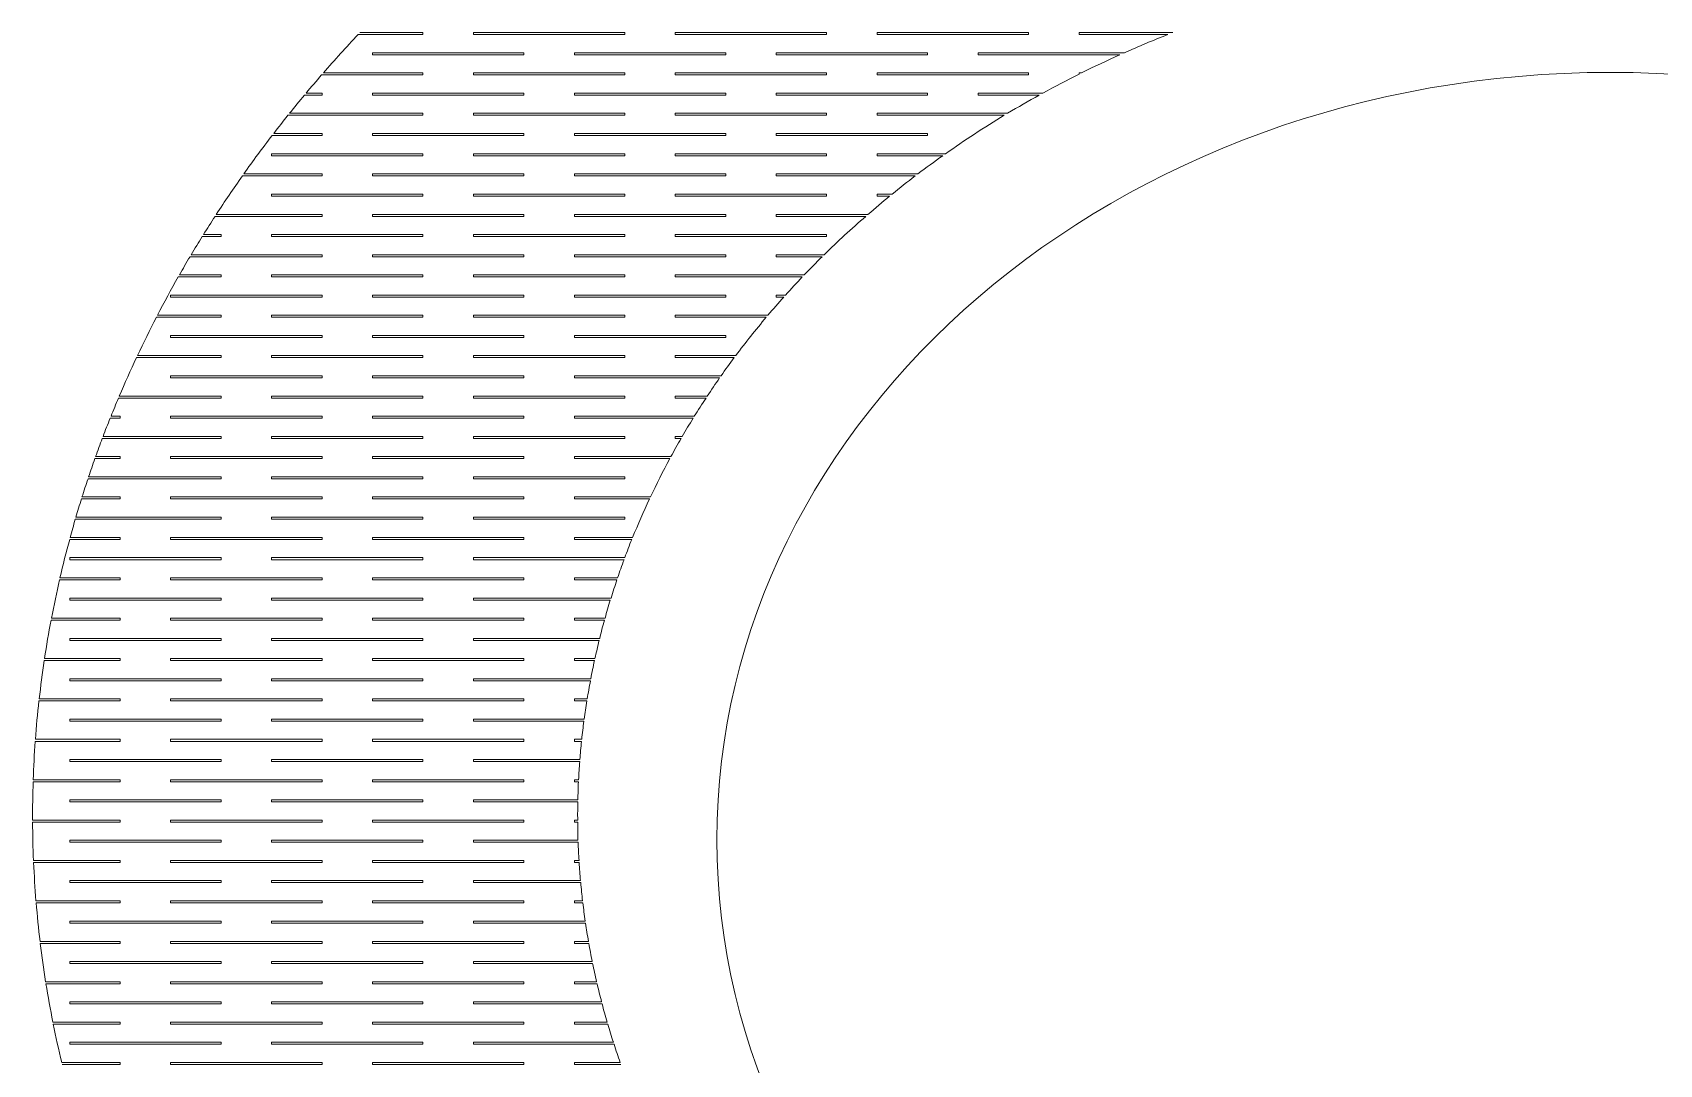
# Model space of a CAD drawing. Header units: millimetres. Extents: x 4 to 421, y -237 to -7.
# Drawn here: x 4.3 to 118, y -164.2 to -92.1 of the extents above; entities that cross this region are included whole.
import ezdxf

# ---------------------------------------------------------------- set-up
doc = ezdxf.new("R2010")
doc.units = ezdxf.units.MM
doc.header["$MEASUREMENT"] = 0
doc.layers.add('Layer 1', color=7, linetype='Continuous', lineweight=0)

msp = doc.modelspace()

# ---------------------------------------------------------------- linework, layer by layer
at = {"layer": 'Layer 1', "color": 5, "lineweight": 0, "true_color": 0x0000ff}
for p, q in [((27.06, -92.27), (31.59, -92.27)), ((31.59, -92.13), (27.19, -92.13)), ((31.59, -92.13), (31.59, -92.27)), ((35.12, -92.27), (35.12, -92.13)), ((45.7, -92.13), (35.12, -92.13)), ((35.12, -92.27), (45.7, -92.27)), ((45.7, -92.13), (45.7, -92.27)), ((49.23, -92.27), (49.23, -92.13)), ((59.81, -92.13), (49.23, -92.13)), ((49.23, -92.27), (59.81, -92.27)), ((59.81, -92.13), (59.81, -92.27)), ((63.34, -92.27), (63.34, -92.13)), ((73.93, -92.13), (63.34, -92.13)), ((63.34, -92.27), (73.93, -92.27)), ((73.93, -92.13), (73.93, -92.27)), ((77.45, -92.27), (77.45, -92.13)), ((84.01, -92.13), (77.45, -92.13)), ((77.45, -92.27), (83.65, -92.27)), ((28.06, -93.68), (28.06, -93.54)), ((38.65, -93.54), (28.06, -93.54)), ((28.06, -93.68), (38.65, -93.68)), ((38.65, -93.54), (38.65, -93.68)), ((42.18, -93.68), (42.18, -93.54)), ((52.76, -93.54), (42.18, -93.54)), ((42.18, -93.68), (52.76, -93.68)), ((52.76, -93.54), (52.76, -93.68)), ((56.29, -93.68), (56.29, -93.54)), ((66.87, -93.54), (56.29, -93.54)), ((56.29, -93.68), (66.87, -93.68)), ((66.87, -93.54), (66.87, -93.68)), ((70.4, -93.68), (70.4, -93.54)), ((80.62, -93.54), (70.4, -93.54)), ((70.4, -93.68), (80.31, -93.68)), ((24.51, -95.09), (31.59, -95.09)), ((31.59, -94.95), (24.63, -94.95)), ((31.59, -94.95), (31.59, -95.09)), ((35.12, -95.09), (35.12, -94.95)), ((45.7, -94.95), (35.12, -94.95)), ((35.12, -95.09), (45.7, -95.09)), ((45.7, -94.95), (45.7, -95.09)), ((49.23, -95.09), (49.23, -94.95)), ((59.81, -94.95), (49.23, -94.95)), ((49.23, -95.09), (59.81, -95.09)), ((59.81, -94.95), (59.81, -95.09)), ((63.34, -95.09), (63.34, -94.95)), ((73.93, -94.95), (63.34, -94.95)), ((63.34, -95.09), (73.93, -95.09)), ((73.93, -94.95), (73.93, -95.09)), ((77.62, -94.95), (77.45, -94.95)), ((77.45, -95.03), (77.45, -94.95)), ((23.31, -96.5), (24.54, -96.5)), ((24.54, -96.36), (23.42, -96.36)), ((24.54, -96.36), (24.54, -96.5)), ((28.06, -96.5), (28.06, -96.36)), ((38.65, -96.36), (28.06, -96.36)), ((28.06, -96.5), (38.65, -96.5)), ((38.65, -96.36), (38.65, -96.5)), ((42.18, -96.5), (42.18, -96.36)), ((52.76, -96.36), (42.18, -96.36)), ((42.18, -96.5), (52.76, -96.5)), ((52.76, -96.36), (52.76, -96.5)), ((56.29, -96.5), (56.29, -96.36)), ((66.87, -96.36), (56.29, -96.36)), ((56.29, -96.5), (66.87, -96.5)), ((66.87, -96.36), (66.87, -96.5)), ((70.4, -96.5), (70.4, -96.36)), ((74.92, -96.36), (70.4, -96.36)), ((70.4, -96.5), (74.67, -96.5)), ((31.59, -97.77), (22.27, -97.77)), ((31.59, -97.77), (31.59, -97.91)), ((35.12, -97.91), (35.12, -97.77)), ((45.7, -97.77), (35.12, -97.77)), ((45.7, -97.77), (45.7, -97.91)), ((49.23, -97.91), (49.23, -97.77)), ((59.81, -97.77), (49.23, -97.77)), ((59.81, -97.77), (59.81, -97.91)), ((63.34, -97.91), (63.34, -97.77)), ((72.46, -97.77), (63.34, -97.77)), ((22.15, -97.91), (31.59, -97.91)), ((35.12, -97.91), (45.7, -97.91)), ((49.23, -97.91), (59.81, -97.91)), ((63.34, -97.91), (72.23, -97.91)), ((21.05, -99.32), (24.54, -99.32)), ((24.54, -99.18), (21.16, -99.18)), ((24.54, -99.18), (24.54, -99.32)), ((28.06, -99.32), (28.06, -99.18)), ((38.65, -99.18), (28.06, -99.18)), ((28.06, -99.32), (38.65, -99.32)), ((38.65, -99.18), (38.65, -99.32)), ((42.18, -99.32), (42.18, -99.18)), ((52.76, -99.18), (42.18, -99.18)), ((42.18, -99.32), (52.76, -99.32)), ((52.76, -99.18), (52.76, -99.32)), ((56.29, -99.32), (56.29, -99.18)), ((66.87, -99.18), (56.29, -99.18)), ((56.29, -99.32), (66.87, -99.32)), ((66.87, -99.18), (66.87, -99.32)), ((21.01, -100.73), (21.01, -100.59)), ((31.59, -100.59), (21.01, -100.59)), ((21.01, -100.73), (31.59, -100.73)), ((31.59, -100.59), (31.59, -100.73)), ((35.12, -100.73), (35.12, -100.59)), ((45.7, -100.59), (35.12, -100.59)), ((35.12, -100.73), (45.7, -100.73)), ((45.7, -100.59), (45.7, -100.73)), ((49.23, -100.73), (49.23, -100.59)), ((59.81, -100.59), (49.23, -100.59)), ((49.23, -100.73), (59.81, -100.73)), ((59.81, -100.59), (59.81, -100.73)), ((63.34, -100.73), (63.34, -100.59)), ((68.12, -100.59), (63.34, -100.59)), ((63.34, -100.73), (67.92, -100.73)), ((18.97, -102.14), (24.54, -102.14)), ((24.54, -102), (19.07, -102)), ((24.54, -102), (24.54, -102.14)), ((38.65, -102), (28.06, -102)), ((28.06, -102.14), (28.06, -102)), ((28.06, -102.14), (38.65, -102.14)), ((38.65, -102), (38.65, -102.14)), ((42.18, -102.14), (42.18, -102)), ((52.76, -102), (42.18, -102)), ((42.18, -102.14), (52.76, -102.14)), ((52.76, -102), (52.76, -102.14)), ((56.29, -102.14), (56.29, -102)), ((66.19, -102), (56.29, -102)), ((56.29, -102.14), (66, -102.14)), ((31.59, -103.41), (21.01, -103.41)), ((21.01, -103.56), (21.01, -103.41)), ((31.59, -103.41), (31.59, -103.56)), ((35.12, -103.56), (35.12, -103.41)), ((45.7, -103.41), (35.12, -103.41)), ((45.7, -103.41), (45.7, -103.56)), ((49.23, -103.56), (49.23, -103.41)), ((59.81, -103.41), (49.23, -103.41)), ((59.81, -103.41), (59.81, -103.56)), ((63.34, -103.56), (63.34, -103.41)), ((64.39, -103.41), (63.34, -103.41)), ((21.01, -103.56), (31.59, -103.56)), ((35.12, -103.56), (45.7, -103.56)), ((49.23, -103.56), (59.81, -103.56)), ((63.34, -103.56), (64.21, -103.56)), ((17.06, -104.97), (24.54, -104.97)), ((24.54, -104.83), (17.15, -104.83)), ((24.54, -104.83), (24.54, -104.97)), ((38.65, -104.83), (28.06, -104.83)), ((28.06, -104.97), (28.06, -104.83)), ((28.06, -104.97), (38.65, -104.97)), ((38.65, -104.83), (38.65, -104.97)), ((42.18, -104.97), (42.18, -104.83)), ((52.76, -104.83), (42.18, -104.83)), ((42.18, -104.97), (52.76, -104.97)), ((52.76, -104.83), (52.76, -104.97)), ((56.29, -104.97), (56.29, -104.83)), ((62.7, -104.83), (56.29, -104.83)), ((56.29, -104.97), (62.54, -104.97)), ((16.17, -106.38), (17.48, -106.38)), ((17.48, -106.24), (16.25, -106.24)), ((17.48, -106.24), (17.48, -106.38)), ((31.59, -106.24), (21.01, -106.24)), ((21.01, -106.38), (21.01, -106.24)), ((21.01, -106.38), (31.59, -106.38)), ((31.59, -106.24), (31.59, -106.38)), ((35.12, -106.38), (35.12, -106.24)), ((45.7, -106.24), (35.12, -106.24)), ((35.12, -106.38), (45.7, -106.38)), ((45.7, -106.24), (45.7, -106.38)), ((49.23, -106.38), (49.23, -106.24)), ((59.81, -106.24), (49.23, -106.24)), ((49.23, -106.38), (59.81, -106.38)), ((59.81, -106.24), (59.81, -106.38)), ((15.31, -107.79), (24.54, -107.79)), ((24.54, -107.65), (15.39, -107.65)), ((24.54, -107.65), (24.54, -107.79)), ((38.65, -107.65), (28.06, -107.65)), ((28.06, -107.79), (28.06, -107.65)), ((28.06, -107.79), (38.65, -107.79)), ((38.65, -107.65), (38.65, -107.79)), ((42.18, -107.79), (42.18, -107.65)), ((52.76, -107.65), (42.18, -107.65)), ((42.18, -107.79), (52.76, -107.79)), ((52.76, -107.65), (52.76, -107.79)), ((56.29, -107.79), (56.29, -107.65)), ((59.64, -107.65), (56.29, -107.65)), ((56.29, -107.79), (59.5, -107.79)), ((17.48, -109.06), (14.57, -109.06)), ((17.48, -109.06), (17.48, -109.2)), ((31.59, -109.06), (21.01, -109.06)), ((21.01, -109.2), (21.01, -109.06)), ((31.59, -109.06), (31.59, -109.2)), ((35.12, -109.2), (35.12, -109.06)), ((45.7, -109.06), (35.12, -109.06)), ((45.7, -109.06), (45.7, -109.2)), ((49.23, -109.2), (49.23, -109.06)), ((58.25, -109.06), (49.23, -109.06)), ((14.49, -109.2), (17.48, -109.2)), ((21.01, -109.2), (31.59, -109.2)), ((35.12, -109.2), (45.7, -109.2)), ((49.23, -109.2), (58.11, -109.2)), ((13.95, -110.61), (13.95, -110.47)), ((24.54, -110.47), (13.95, -110.47)), ((13.95, -110.61), (24.54, -110.61)), ((24.54, -110.47), (24.54, -110.61)), ((38.65, -110.47), (28.06, -110.47)), ((28.06, -110.61), (28.06, -110.47)), ((28.06, -110.61), (38.65, -110.61)), ((38.65, -110.47), (38.65, -110.61)), ((42.18, -110.61), (42.18, -110.47)), ((52.76, -110.47), (42.18, -110.47)), ((42.18, -110.61), (52.76, -110.61)), ((52.76, -110.47), (52.76, -110.61)), ((56.29, -110.61), (56.29, -110.47)), ((56.94, -110.47), (56.29, -110.47)), ((56.29, -110.61), (56.81, -110.61)), ((12.96, -112.02), (17.48, -112.02)), ((17.48, -111.88), (13.03, -111.88)), ((17.48, -111.88), (17.48, -112.02)), ((31.59, -111.88), (21.01, -111.88)), ((21.01, -112.02), (21.01, -111.88)), ((21.01, -112.02), (31.59, -112.02)), ((31.59, -111.88), (31.59, -112.02)), ((35.12, -112.02), (35.12, -111.88)), ((45.7, -111.88), (35.12, -111.88)), ((35.12, -112.02), (45.7, -112.02)), ((45.7, -111.88), (45.7, -112.02)), ((49.23, -112.02), (49.23, -111.88)), ((55.71, -111.88), (49.23, -111.88)), ((49.23, -112.02), (55.59, -112.02)), ((13.95, -113.43), (13.95, -113.29)), ((24.54, -113.29), (13.95, -113.29)), ((13.95, -113.43), (24.54, -113.43)), ((24.54, -113.29), (24.54, -113.43)), ((38.65, -113.29), (28.06, -113.29)), ((28.06, -113.43), (28.06, -113.29)), ((28.06, -113.43), (38.65, -113.43)), ((38.65, -113.29), (38.65, -113.43)), ((42.18, -113.43), (42.18, -113.29)), ((52.76, -113.29), (42.18, -113.29)), ((42.18, -113.43), (52.76, -113.43)), ((52.76, -113.29), (52.76, -113.43)), ((11.57, -114.84), (17.48, -114.84)), ((17.48, -114.7), (11.63, -114.7)), ((17.48, -114.7), (17.48, -114.84)), ((31.59, -114.7), (21.01, -114.7)), ((21.01, -114.84), (21.01, -114.7)), ((21.01, -114.84), (31.59, -114.84)), ((31.59, -114.7), (31.59, -114.84)), ((35.12, -114.84), (35.12, -114.7)), ((45.7, -114.7), (35.12, -114.7)), ((35.12, -114.84), (45.7, -114.84)), ((45.7, -114.7), (45.7, -114.84)), ((49.23, -114.84), (49.23, -114.7)), ((53.46, -114.7), (49.23, -114.7)), ((49.23, -114.84), (53.35, -114.84)), ((13.95, -116.26), (13.95, -116.11)), ((24.54, -116.11), (13.95, -116.11)), ((13.95, -116.26), (24.54, -116.26)), ((24.54, -116.11), (24.54, -116.26)), ((38.65, -116.11), (28.06, -116.11)), ((28.06, -116.26), (28.06, -116.11)), ((28.06, -116.26), (38.65, -116.26)), ((38.65, -116.11), (38.65, -116.26)), ((42.18, -116.26), (42.18, -116.11)), ((52.43, -116.11), (42.18, -116.11)), ((42.18, -116.26), (52.33, -116.26)), ((10.31, -117.67), (17.48, -117.67)), ((17.48, -117.53), (10.37, -117.53)), ((17.48, -117.53), (17.48, -117.67)), ((31.59, -117.53), (21.01, -117.53)), ((21.01, -117.67), (21.01, -117.53)), ((21.01, -117.67), (31.59, -117.67)), ((31.59, -117.53), (31.59, -117.67)), ((35.12, -117.67), (35.12, -117.53)), ((45.7, -117.53), (35.12, -117.53)), ((35.12, -117.67), (45.7, -117.67)), ((45.7, -117.53), (45.7, -117.67)), ((49.23, -117.67), (49.23, -117.53)), ((51.47, -117.53), (49.23, -117.53)), ((49.23, -117.67), (51.38, -117.67)), ((9.73, -119.08), (10.43, -119.08)), ((10.43, -118.94), (9.79, -118.94)), ((10.43, -118.94), (10.43, -119.08)), ((13.95, -119.08), (13.95, -118.94)), ((24.54, -118.94), (13.95, -118.94)), ((13.95, -119.08), (24.54, -119.08)), ((24.54, -118.94), (24.54, -119.08)), ((38.65, -118.94), (28.06, -118.94)), ((28.06, -119.08), (28.06, -118.94)), ((28.06, -119.08), (38.65, -119.08)), ((38.65, -118.94), (38.65, -119.08)), ((42.18, -119.08), (42.18, -118.94)), ((50.56, -118.94), (42.18, -118.94)), ((42.18, -119.08), (50.48, -119.08)), ((9.18, -120.49), (17.48, -120.49)), ((17.48, -120.35), (9.23, -120.35)), ((17.48, -120.35), (17.48, -120.49)), ((31.59, -120.35), (21.01, -120.35)), ((21.01, -120.49), (21.01, -120.35)), ((21.01, -120.49), (31.59, -120.49)), ((31.59, -120.35), (31.59, -120.49)), ((35.12, -120.49), (35.12, -120.35)), ((45.7, -120.35), (35.12, -120.35)), ((35.12, -120.49), (45.7, -120.49)), ((45.7, -120.35), (45.7, -120.49)), ((49.23, -120.49), (49.23, -120.35)), ((49.72, -120.35), (49.23, -120.35)), ((49.23, -120.49), (49.63, -120.49)), ((8.66, -121.9), (10.43, -121.9)), ((10.43, -121.76), (8.71, -121.76)), ((10.43, -121.76), (10.43, -121.9)), ((13.95, -121.9), (13.95, -121.76)), ((24.54, -121.76), (13.95, -121.76)), ((13.95, -121.9), (24.54, -121.9)), ((24.54, -121.76), (24.54, -121.9)), ((38.65, -121.76), (28.06, -121.76)), ((28.06, -121.9), (28.06, -121.76)), ((28.06, -121.9), (38.65, -121.9)), ((38.65, -121.76), (38.65, -121.9)), ((42.18, -121.9), (42.18, -121.76)), ((48.92, -121.76), (42.18, -121.76)), ((42.18, -121.9), (48.85, -121.9)), ((8.18, -123.31), (17.48, -123.31)), ((17.48, -123.17), (8.22, -123.17)), ((17.48, -123.17), (17.48, -123.31)), ((31.59, -123.17), (21.01, -123.17)), ((21.01, -123.31), (21.01, -123.17)), ((21.01, -123.31), (31.59, -123.31)), ((31.59, -123.17), (31.59, -123.31)), ((35.12, -123.31), (35.12, -123.17)), ((45.7, -123.17), (35.12, -123.17)), ((35.12, -123.31), (45.7, -123.31)), ((45.7, -123.17), (45.7, -123.31)), ((7.72, -124.72), (10.43, -124.72)), ((10.43, -124.58), (7.76, -124.58)), ((10.43, -124.58), (10.43, -124.72)), ((13.95, -124.72), (13.95, -124.58)), ((24.54, -124.58), (13.95, -124.58)), ((13.95, -124.72), (24.54, -124.72)), ((24.54, -124.58), (24.54, -124.72)), ((38.65, -124.58), (28.06, -124.58)), ((28.06, -124.72), (28.06, -124.58)), ((28.06, -124.72), (38.65, -124.72)), ((38.65, -124.58), (38.65, -124.72)), ((42.18, -124.72), (42.18, -124.58)), ((47.49, -124.58), (42.18, -124.58)), ((42.18, -124.72), (47.42, -124.72)), ((7.29, -126.13), (17.48, -126.13)), ((17.48, -125.99), (7.33, -125.99)), ((17.48, -125.99), (17.48, -126.13)), ((31.59, -125.99), (21.01, -125.99)), ((21.01, -126.13), (21.01, -125.99)), ((21.01, -126.13), (31.59, -126.13)), ((31.59, -125.99), (31.59, -126.13)), ((35.12, -126.13), (35.12, -125.99)), ((45.7, -125.99), (35.12, -125.99)), ((35.12, -126.13), (45.7, -126.13)), ((45.7, -125.99), (45.7, -126.13)), ((6.9, -127.54), (10.43, -127.54)), ((10.43, -127.4), (6.93, -127.4)), ((10.43, -127.4), (10.43, -127.54)), ((13.95, -127.54), (13.95, -127.4)), ((24.54, -127.4), (13.95, -127.4)), ((13.95, -127.54), (24.54, -127.54)), ((24.54, -127.4), (24.54, -127.54)), ((38.65, -127.4), (28.06, -127.4)), ((28.06, -127.54), (28.06, -127.4)), ((28.06, -127.54), (38.65, -127.54)), ((38.65, -127.4), (38.65, -127.54)), ((42.18, -127.54), (42.18, -127.4)), ((46.25, -127.4), (42.18, -127.4)), ((42.18, -127.54), (46.19, -127.54)), ((6.9, -128.96), (6.9, -128.81)), ((17.48, -128.81), (6.9, -128.81)), ((6.9, -128.96), (17.48, -128.96)), ((17.48, -128.81), (17.48, -128.96)), ((31.59, -128.81), (21.01, -128.81)), ((21.01, -128.96), (21.01, -128.81)), ((21.01, -128.96), (31.59, -128.96)), ((31.59, -128.81), (31.59, -128.96)), ((35.12, -128.96), (35.12, -128.81)), ((45.7, -128.81), (35.12, -128.81)), ((35.12, -128.96), (45.65, -128.96)), ((6.19, -130.37), (10.43, -130.37)), ((10.43, -130.23), (6.22, -130.23)), ((10.43, -130.23), (10.43, -130.37)), ((24.54, -130.23), (13.95, -130.23)), ((13.95, -130.37), (13.95, -130.23)), ((13.95, -130.37), (24.54, -130.37)), ((24.54, -130.23), (24.54, -130.37)), ((38.65, -130.23), (28.06, -130.23)), ((28.06, -130.37), (28.06, -130.23)), ((28.06, -130.37), (38.65, -130.37)), ((38.65, -130.23), (38.65, -130.37)), ((42.18, -130.37), (42.18, -130.23)), ((45.2, -130.23), (42.18, -130.23)), ((42.18, -130.37), (45.15, -130.37)), ((17.48, -131.64), (6.9, -131.64)), ((6.9, -131.78), (6.9, -131.64)), ((6.9, -131.78), (17.48, -131.78)), ((17.48, -131.64), (17.48, -131.78)), ((31.59, -131.64), (21.01, -131.64)), ((21.01, -131.78), (21.01, -131.64)), ((21.01, -131.78), (31.59, -131.78)), ((31.59, -131.64), (31.59, -131.78)), ((35.12, -131.78), (35.12, -131.64)), ((44.74, -131.64), (35.12, -131.64)), ((35.12, -131.78), (44.69, -131.78)), ((10.43, -133.05), (5.62, -133.05)), ((10.43, -133.05), (10.43, -133.19)), ((24.54, -133.05), (13.95, -133.05)), ((13.95, -133.19), (13.95, -133.05)), ((24.54, -133.05), (24.54, -133.19)), ((38.65, -133.05), (28.06, -133.05)), ((28.06, -133.19), (28.06, -133.05)), ((38.65, -133.05), (38.65, -133.19)), ((42.18, -133.19), (42.18, -133.05)), ((44.32, -133.05), (42.18, -133.05)), ((5.6, -133.19), (10.43, -133.19)), ((13.95, -133.19), (24.54, -133.19)), ((28.06, -133.19), (38.65, -133.19)), ((42.18, -133.19), (44.28, -133.19)), ((17.48, -134.46), (6.9, -134.46)), ((6.9, -134.6), (6.9, -134.46)), ((6.9, -134.6), (17.48, -134.6)), ((17.48, -134.46), (17.48, -134.6)), ((31.59, -134.46), (21.01, -134.46)), ((21.01, -134.6), (21.01, -134.46)), ((21.01, -134.6), (31.59, -134.6)), ((31.59, -134.46), (31.59, -134.6)), ((35.12, -134.6), (35.12, -134.46)), ((43.95, -134.46), (35.12, -134.46)), ((35.12, -134.6), (43.91, -134.6)), ((5.12, -136.01), (10.43, -136.01)), ((10.43, -135.87), (5.14, -135.87)), ((10.43, -135.87), (10.43, -136.01)), ((24.54, -135.87), (13.95, -135.87)), ((13.95, -136.01), (13.95, -135.87)), ((13.95, -136.01), (24.54, -136.01)), ((24.54, -135.87), (24.54, -136.01)), ((38.65, -135.87), (28.06, -135.87)), ((28.06, -136.01), (28.06, -135.87)), ((28.06, -136.01), (38.65, -136.01)), ((38.65, -135.87), (38.65, -136.01)), ((42.18, -136.01), (42.18, -135.87)), ((43.61, -135.87), (42.18, -135.87)), ((42.18, -136.01), (43.58, -136.01)), ((17.48, -137.28), (6.9, -137.28)), ((6.9, -137.42), (6.9, -137.28)), ((6.9, -137.42), (17.48, -137.42)), ((17.48, -137.28), (17.48, -137.42)), ((31.59, -137.28), (21.01, -137.28)), ((21.01, -137.42), (21.01, -137.28)), ((21.01, -137.42), (31.59, -137.42)), ((31.59, -137.28), (31.59, -137.42)), ((35.12, -137.42), (35.12, -137.28)), ((43.32, -137.28), (35.12, -137.28)), ((35.12, -137.42), (43.3, -137.42)), ((10.43, -138.69), (4.77, -138.69)), ((10.43, -138.69), (10.43, -138.83)), ((24.54, -138.69), (13.95, -138.69)), ((13.95, -138.83), (13.95, -138.69)), ((24.54, -138.69), (24.54, -138.83)), ((38.65, -138.69), (28.06, -138.69)), ((28.06, -138.83), (28.06, -138.69)), ((38.65, -138.69), (38.65, -138.83)), ((42.18, -138.83), (42.18, -138.69)), ((43.07, -138.69), (42.18, -138.69)), ((4.75, -138.83), (10.43, -138.83)), ((13.95, -138.83), (24.54, -138.83)), ((28.06, -138.83), (38.65, -138.83)), ((42.18, -138.83), (43.05, -138.83)), ((17.48, -140.1), (6.9, -140.1)), ((6.9, -140.24), (6.9, -140.1)), ((6.9, -140.24), (17.48, -140.24)), ((17.48, -140.1), (17.48, -140.24)), ((31.59, -140.1), (21.01, -140.1)), ((21.01, -140.24), (21.01, -140.1)), ((21.01, -140.24), (31.59, -140.24)), ((31.59, -140.1), (31.59, -140.24)), ((35.12, -140.24), (35.12, -140.1)), ((42.86, -140.1), (35.12, -140.1)), ((35.12, -140.24), (42.84, -140.24)), ((4.49, -141.66), (10.43, -141.66)), ((10.43, -141.51), (4.5, -141.51)), ((10.43, -141.51), (10.43, -141.66)), ((24.54, -141.51), (13.95, -141.51)), ((13.95, -141.66), (13.95, -141.51)), ((13.95, -141.66), (24.54, -141.66)), ((24.54, -141.51), (24.54, -141.66)), ((38.65, -141.51), (28.06, -141.51)), ((28.06, -141.66), (28.06, -141.51)), ((28.06, -141.66), (38.65, -141.66)), ((38.65, -141.51), (38.65, -141.66)), ((42.18, -141.66), (42.18, -141.51)), ((42.69, -141.51), (42.18, -141.51)), ((42.18, -141.66), (42.68, -141.66)), ((17.48, -142.93), (6.9, -142.93)), ((6.9, -143.07), (6.9, -142.93)), ((6.9, -143.07), (17.48, -143.07)), ((17.48, -142.93), (17.48, -143.07)), ((31.59, -142.93), (21.01, -142.93)), ((21.01, -143.07), (21.01, -142.93)), ((21.01, -143.07), (31.59, -143.07)), ((31.59, -142.93), (31.59, -143.07)), ((35.12, -143.07), (35.12, -142.93)), ((42.56, -142.93), (35.12, -142.93)), ((35.12, -143.07), (42.55, -143.07)), ((10.43, -144.34), (4.35, -144.34)), ((10.43, -144.34), (10.43, -144.48)), ((24.54, -144.34), (13.95, -144.34)), ((13.95, -144.48), (13.95, -144.34)), ((24.54, -144.34), (24.54, -144.48)), ((38.65, -144.34), (28.06, -144.34)), ((28.06, -144.48), (28.06, -144.34)), ((38.65, -144.34), (38.65, -144.48)), ((42.18, -144.48), (42.18, -144.34)), ((42.47, -144.34), (42.18, -144.34)), ((4.35, -144.48), (10.43, -144.48)), ((13.95, -144.48), (24.54, -144.48)), ((28.06, -144.48), (38.65, -144.48)), ((42.18, -144.48), (42.46, -144.48)), ((17.48, -145.75), (6.9, -145.75)), ((6.9, -145.89), (6.9, -145.75)), ((6.9, -145.89), (17.48, -145.89)), ((17.48, -145.75), (17.48, -145.89)), ((31.59, -145.75), (21.01, -145.75)), ((21.01, -145.89), (21.01, -145.75)), ((21.01, -145.89), (31.59, -145.89)), ((31.59, -145.75), (31.59, -145.89)), ((35.12, -145.89), (35.12, -145.75)), ((42.42, -145.75), (35.12, -145.75)), ((35.12, -145.89), (42.42, -145.89)), ((10.43, -147.16), (4.31, -147.16)), ((4.31, -147.3), (10.43, -147.3)), ((10.43, -147.16), (10.43, -147.3)), ((24.54, -147.16), (13.95, -147.16)), ((13.95, -147.3), (13.95, -147.16)), ((13.95, -147.3), (24.54, -147.3)), ((24.54, -147.16), (24.54, -147.3)), ((38.65, -147.16), (28.06, -147.16)), ((28.06, -147.3), (28.06, -147.16)), ((28.06, -147.3), (38.65, -147.3)), ((38.65, -147.16), (38.65, -147.3)), ((42.18, -147.3), (42.18, -147.16)), ((42.41, -147.16), (42.18, -147.16)), ((42.18, -147.3), (42.41, -147.3)), ((17.48, -148.57), (6.9, -148.57)), ((6.9, -148.71), (6.9, -148.57)), ((6.9, -148.71), (17.48, -148.71)), ((17.48, -148.57), (17.48, -148.71)), ((31.59, -148.57), (21.01, -148.57)), ((21.01, -148.71), (21.01, -148.57)), ((21.01, -148.71), (31.59, -148.71)), ((31.59, -148.57), (31.59, -148.71)), ((35.12, -148.71), (35.12, -148.57)), ((42.43, -148.57), (35.12, -148.57)), ((35.12, -148.71), (42.44, -148.71)), ((10.43, -149.98), (4.37, -149.98)), ((10.43, -149.98), (10.43, -150.12)), ((24.54, -149.98), (13.95, -149.98)), ((13.95, -150.12), (13.95, -149.98)), ((24.54, -149.98), (24.54, -150.12)), ((38.65, -149.98), (28.06, -149.98)), ((28.06, -150.12), (28.06, -149.98)), ((38.65, -149.98), (38.65, -150.12)), ((42.18, -150.12), (42.18, -149.98)), ((42.5, -149.98), (42.18, -149.98)), ((4.38, -150.12), (10.43, -150.12)), ((13.95, -150.12), (24.54, -150.12)), ((28.06, -150.12), (38.65, -150.12)), ((42.18, -150.12), (42.51, -150.12)), ((17.48, -151.39), (6.9, -151.39)), ((6.9, -151.53), (6.9, -151.39)), ((6.9, -151.53), (17.48, -151.53)), ((17.48, -151.39), (17.48, -151.53)), ((31.59, -151.39), (21.01, -151.39)), ((21.01, -151.53), (21.01, -151.39)), ((21.01, -151.53), (31.59, -151.53)), ((31.59, -151.39), (31.59, -151.53)), ((35.12, -151.53), (35.12, -151.39)), ((42.6, -151.39), (35.12, -151.39)), ((35.12, -151.53), (42.62, -151.53)), ((10.43, -152.8), (4.54, -152.8)), ((4.56, -152.94), (10.43, -152.94)), ((10.43, -152.8), (10.43, -152.94)), ((24.54, -152.8), (13.95, -152.8)), ((13.95, -152.94), (13.95, -152.8)), ((13.95, -152.94), (24.54, -152.94)), ((24.54, -152.8), (24.54, -152.94)), ((38.65, -152.8), (28.06, -152.8)), ((28.06, -152.94), (28.06, -152.8)), ((28.06, -152.94), (38.65, -152.94)), ((38.65, -152.8), (38.65, -152.94)), ((42.18, -152.94), (42.18, -152.8)), ((42.75, -152.8), (42.18, -152.8)), ((42.18, -152.94), (42.77, -152.94)), ((17.48, -154.21), (6.9, -154.21)), ((6.9, -154.36), (6.9, -154.21)), ((6.9, -154.36), (17.48, -154.36)), ((17.48, -154.21), (17.48, -154.36)), ((31.59, -154.21), (21.01, -154.21)), ((21.01, -154.36), (21.01, -154.21)), ((21.01, -154.36), (31.59, -154.36)), ((31.59, -154.21), (31.59, -154.36)), ((35.12, -154.36), (35.12, -154.21)), ((42.93, -154.21), (35.12, -154.21)), ((35.12, -154.36), (42.95, -154.36)), ((10.43, -155.63), (4.83, -155.63)), ((4.84, -155.77), (10.43, -155.77)), ((10.43, -155.63), (10.43, -155.77)), ((24.54, -155.63), (13.95, -155.63)), ((13.95, -155.77), (13.95, -155.63)), ((13.95, -155.77), (24.54, -155.77)), ((24.54, -155.63), (24.54, -155.77)), ((38.65, -155.63), (28.06, -155.63)), ((28.06, -155.77), (28.06, -155.63)), ((28.06, -155.77), (38.65, -155.77)), ((38.65, -155.63), (38.65, -155.77)), ((42.18, -155.77), (42.18, -155.63)), ((43.16, -155.63), (42.18, -155.63)), ((42.18, -155.77), (43.18, -155.77)), ((17.48, -157.04), (6.9, -157.04)), ((6.9, -157.18), (6.9, -157.04)), ((6.9, -157.18), (17.48, -157.18)), ((17.48, -157.04), (17.48, -157.18)), ((31.59, -157.04), (21.01, -157.04)), ((21.01, -157.18), (21.01, -157.04)), ((21.01, -157.18), (31.59, -157.18)), ((31.59, -157.04), (31.59, -157.18)), ((35.12, -157.18), (35.12, -157.04)), ((43.42, -157.04), (35.12, -157.04)), ((35.12, -157.18), (43.45, -157.18)), ((10.43, -158.45), (5.22, -158.45)), ((5.24, -158.59), (10.43, -158.59)), ((10.43, -158.45), (10.43, -158.59)), ((24.54, -158.45), (13.95, -158.45)), ((13.95, -158.59), (13.95, -158.45)), ((13.95, -158.59), (24.54, -158.59)), ((24.54, -158.45), (24.54, -158.59)), ((38.65, -158.45), (28.06, -158.45)), ((28.06, -158.59), (28.06, -158.45)), ((28.06, -158.59), (38.65, -158.59)), ((38.65, -158.45), (38.65, -158.59)), ((42.18, -158.59), (42.18, -158.45)), ((43.73, -158.45), (42.18, -158.45)), ((42.18, -158.59), (43.76, -158.59)), ((17.48, -159.86), (6.9, -159.86)), ((6.9, -160), (6.9, -159.86)), ((6.9, -160), (17.48, -160)), ((17.48, -159.86), (17.48, -160)), ((31.59, -159.86), (21.01, -159.86)), ((21.01, -160), (21.01, -159.86)), ((21.01, -160), (31.59, -160)), ((31.59, -159.86), (31.59, -160)), ((35.12, -160), (35.12, -159.86)), ((44.08, -159.86), (35.12, -159.86)), ((35.12, -160), (44.11, -160)), ((10.43, -161.27), (5.73, -161.27)), ((5.75, -161.41), (10.43, -161.41)), ((10.43, -161.27), (10.43, -161.41)), ((24.54, -161.27), (13.95, -161.27)), ((13.95, -161.41), (13.95, -161.27)), ((13.95, -161.41), (24.54, -161.41)), ((24.54, -161.27), (24.54, -161.41)), ((38.65, -161.27), (28.06, -161.27)), ((28.06, -161.41), (28.06, -161.27)), ((28.06, -161.41), (38.65, -161.41)), ((38.65, -161.27), (38.65, -161.41)), ((42.18, -161.41), (42.18, -161.27)), ((44.47, -161.27), (42.18, -161.27)), ((42.18, -161.41), (44.51, -161.41)), ((17.48, -162.68), (6.9, -162.68)), ((6.9, -162.82), (6.9, -162.68)), ((6.9, -162.82), (17.48, -162.82)), ((17.48, -162.68), (17.48, -162.82)), ((31.59, -162.68), (21.01, -162.68)), ((21.01, -162.82), (21.01, -162.68)), ((21.01, -162.82), (31.59, -162.82)), ((31.59, -162.68), (31.59, -162.82)), ((35.12, -162.82), (35.12, -162.68)), ((44.9, -162.68), (35.12, -162.68)), ((35.12, -162.82), (44.95, -162.82)), ((10.43, -164.09), (6.34, -164.09)), ((6.38, -164.23), (10.43, -164.23)), ((10.43, -164.09), (10.43, -164.23)), ((24.54, -164.09), (13.95, -164.09)), ((13.95, -164.23), (13.95, -164.09)), ((13.95, -164.23), (24.54, -164.23)), ((24.54, -164.09), (24.54, -164.23)), ((38.65, -164.09), (28.06, -164.09)), ((28.06, -164.23), (28.06, -164.09)), ((28.06, -164.23), (38.65, -164.23)), ((38.65, -164.09), (38.65, -164.23)), ((42.18, -164.23), (42.18, -164.09)), ((45.38, -164.09), (42.18, -164.09)), ((42.18, -164.23), (45.43, -164.23))]:
    msp.add_line(p, q, dxfattribs=at)
at = {"layer": 'Layer 1', "color": 1, "lineweight": 0, "true_color": 0xff0000}
msp.add_ellipse((114.58, -148.53), major_axis=(62.44, 0), ratio=0.858757, dxfattribs=at)
at = {"layer": 'Layer 1', "color": 5, "lineweight": 0, "true_color": 0x0000ff}
for points in [[(27.06, -92.27), (26.23, -93.14), (25.42, -94.04), (24.63, -94.95)], [(83.65, -92.27), (82.63, -92.67), (81.62, -93.09), (80.62, -93.54)], [(80.31, -93.68), (79.4, -94.08), (78.51, -94.51), (77.62, -94.95)], [(24.51, -95.09), (24.14, -95.51), (23.78, -95.93), (23.42, -96.36)], [(77.45, -95.03), (76.6, -95.46), (75.76, -95.9), (74.92, -96.36)], [(23.31, -96.5), (22.96, -96.92), (22.61, -97.34), (22.27, -97.77)], [(74.67, -96.5), (73.92, -96.91), (73.19, -97.33), (72.46, -97.77)], [(22.15, -97.91), (21.82, -98.33), (21.49, -98.75), (21.16, -99.18)], [(72.23, -97.91), (70.83, -98.76), (69.46, -99.65), (68.12, -100.59)], [(21.05, -99.32), (20.37, -100.2), (19.71, -101.1), (19.07, -102)], [(67.92, -100.73), (67.34, -101.15), (66.76, -101.57), (66.19, -102)], [(18.97, -102.14), (18.35, -103.03), (17.74, -103.92), (17.15, -104.83)], [(66, -102.14), (65.46, -102.56), (64.92, -102.98), (64.39, -103.41)], [(64.21, -103.56), (63.7, -103.97), (63.2, -104.39), (62.7, -104.83)], [(17.06, -104.97), (16.79, -105.39), (16.52, -105.81), (16.25, -106.24)], [(62.54, -104.97), (61.54, -105.83), (60.58, -106.72), (59.64, -107.65)], [(16.17, -106.38), (15.9, -106.8), (15.65, -107.22), (15.39, -107.65)], [(15.31, -107.79), (15.06, -108.21), (14.81, -108.63), (14.57, -109.06)], [(59.5, -107.79), (59.07, -108.21), (58.66, -108.63), (58.25, -109.06)], [(14.49, -109.2), (13.99, -110.08), (13.5, -110.98), (13.03, -111.88)], [(58.11, -109.2), (57.72, -109.62), (57.32, -110.04), (56.94, -110.47)], [(56.81, -110.61), (56.44, -111.03), (56.07, -111.45), (55.71, -111.88)], [(12.96, -112.02), (12.5, -112.91), (12.06, -113.8), (11.63, -114.7)], [(55.59, -112.02), (54.85, -112.9), (54.14, -113.79), (53.46, -114.7)], [(11.57, -114.84), (11.15, -115.73), (10.75, -116.62), (10.37, -117.53)], [(53.35, -114.84), (53.04, -115.26), (52.73, -115.69), (52.43, -116.11)], [(52.33, -116.26), (52.04, -116.67), (51.75, -117.1), (51.47, -117.53)], [(10.31, -117.67), (10.13, -118.09), (9.96, -118.51), (9.79, -118.94)], [(51.38, -117.67), (51.1, -118.09), (50.83, -118.51), (50.56, -118.94)], [(9.73, -119.08), (9.56, -119.5), (9.39, -119.92), (9.23, -120.35)], [(50.48, -119.08), (50.22, -119.5), (49.96, -119.92), (49.72, -120.35)], [(9.18, -120.49), (9.02, -120.91), (8.87, -121.33), (8.71, -121.76)], [(49.63, -120.49), (49.39, -120.91), (49.15, -121.33), (48.92, -121.76)], [(8.66, -121.9), (8.51, -122.32), (8.37, -122.75), (8.22, -123.17)], [(48.85, -121.9), (48.37, -122.78), (47.92, -123.68), (47.49, -124.58)], [(8.18, -123.31), (8.03, -123.73), (7.9, -124.16), (7.76, -124.58)], [(7.72, -124.72), (7.59, -125.14), (7.46, -125.57), (7.33, -125.99)], [(47.42, -124.72), (47.01, -125.61), (46.62, -126.5), (46.25, -127.4)], [(7.29, -126.13), (7.17, -126.56), (7.05, -126.98), (6.93, -127.4)], [(6.9, -127.54), (6.66, -128.43), (6.43, -129.33), (6.22, -130.23)], [(46.19, -127.54), (46.02, -127.97), (45.86, -128.39), (45.7, -128.81)], [(45.65, -128.96), (45.49, -129.38), (45.34, -129.8), (45.2, -130.23)], [(6.19, -130.37), (5.99, -131.26), (5.8, -132.15), (5.62, -133.05)], [(45.15, -130.37), (45.01, -130.79), (44.87, -131.21), (44.74, -131.64)], [(44.69, -131.78), (44.56, -132.2), (44.44, -132.62), (44.32, -133.05)], [(5.6, -133.19), (5.43, -134.08), (5.28, -134.97), (5.14, -135.87)], [(44.28, -133.19), (44.16, -133.61), (44.05, -134.03), (43.95, -134.46)], [(43.91, -134.6), (43.81, -135.02), (43.71, -135.45), (43.61, -135.87)], [(5.12, -136.01), (4.99, -136.9), (4.87, -137.8), (4.77, -138.69)], [(43.58, -136.01), (43.49, -136.43), (43.4, -136.86), (43.32, -137.28)], [(43.3, -137.42), (43.22, -137.84), (43.14, -138.27), (43.07, -138.69)], [(4.75, -138.83), (4.65, -139.73), (4.57, -140.62), (4.5, -141.51)], [(43.05, -138.83), (42.98, -139.26), (42.92, -139.68), (42.86, -140.1)], [(42.84, -140.24), (42.79, -140.67), (42.74, -141.09), (42.69, -141.51)], [(4.49, -141.66), (4.43, -142.55), (4.38, -143.44), (4.35, -144.34)], [(42.68, -141.66), (42.63, -142.08), (42.59, -142.5), (42.56, -142.93)], [(42.55, -143.07), (42.52, -143.49), (42.49, -143.91), (42.47, -144.34)], [(4.35, -144.48), (4.32, -145.37), (4.3, -146.26), (4.31, -147.16)], [(42.46, -144.48), (42.44, -144.9), (42.43, -145.32), (42.42, -145.75)], [(42.42, -145.89), (42.41, -146.31), (42.4, -146.74), (42.41, -147.16)], [(4.31, -147.3), (4.31, -148.19), (4.33, -149.09), (4.37, -149.98)], [(42.41, -147.3), (42.41, -147.72), (42.42, -148.15), (42.43, -148.57)], [(42.44, -148.71), (42.45, -149.13), (42.47, -149.56), (42.5, -149.98)], [(4.38, -150.12), (4.42, -151.02), (4.47, -151.91), (4.54, -152.8)], [(42.51, -150.12), (42.54, -150.55), (42.57, -150.97), (42.6, -151.39)], [(42.62, -151.53), (42.66, -151.96), (42.7, -152.38), (42.75, -152.8)], [(4.56, -152.94), (4.63, -153.84), (4.72, -154.73), (4.83, -155.63)], [(42.77, -152.94), (42.82, -153.37), (42.87, -153.79), (42.93, -154.21)], [(42.95, -154.36), (43.02, -154.78), (43.09, -155.2), (43.16, -155.63)], [(4.84, -155.77), (4.95, -156.66), (5.08, -157.56), (5.22, -158.45)], [(43.18, -155.77), (43.26, -156.19), (43.34, -156.61), (43.42, -157.04)], [(43.45, -157.18), (43.54, -157.6), (43.63, -158.03), (43.73, -158.45)], [(5.24, -158.59), (5.39, -159.49), (5.55, -160.38), (5.73, -161.27)], [(43.76, -158.59), (43.86, -159.01), (43.97, -159.44), (44.08, -159.86)], [(44.11, -160), (44.23, -160.42), (44.34, -160.85), (44.47, -161.27)], [(5.75, -161.41), (5.93, -162.31), (6.13, -163.2), (6.34, -164.09)], [(44.51, -161.41), (44.63, -161.84), (44.76, -162.26), (44.9, -162.68)], [(44.95, -162.82), (45.08, -163.25), (45.23, -163.67), (45.38, -164.09)]]:
    msp.add_open_spline(points, degree=3, dxfattribs=at)

doc.saveas('drawing.dxf')
